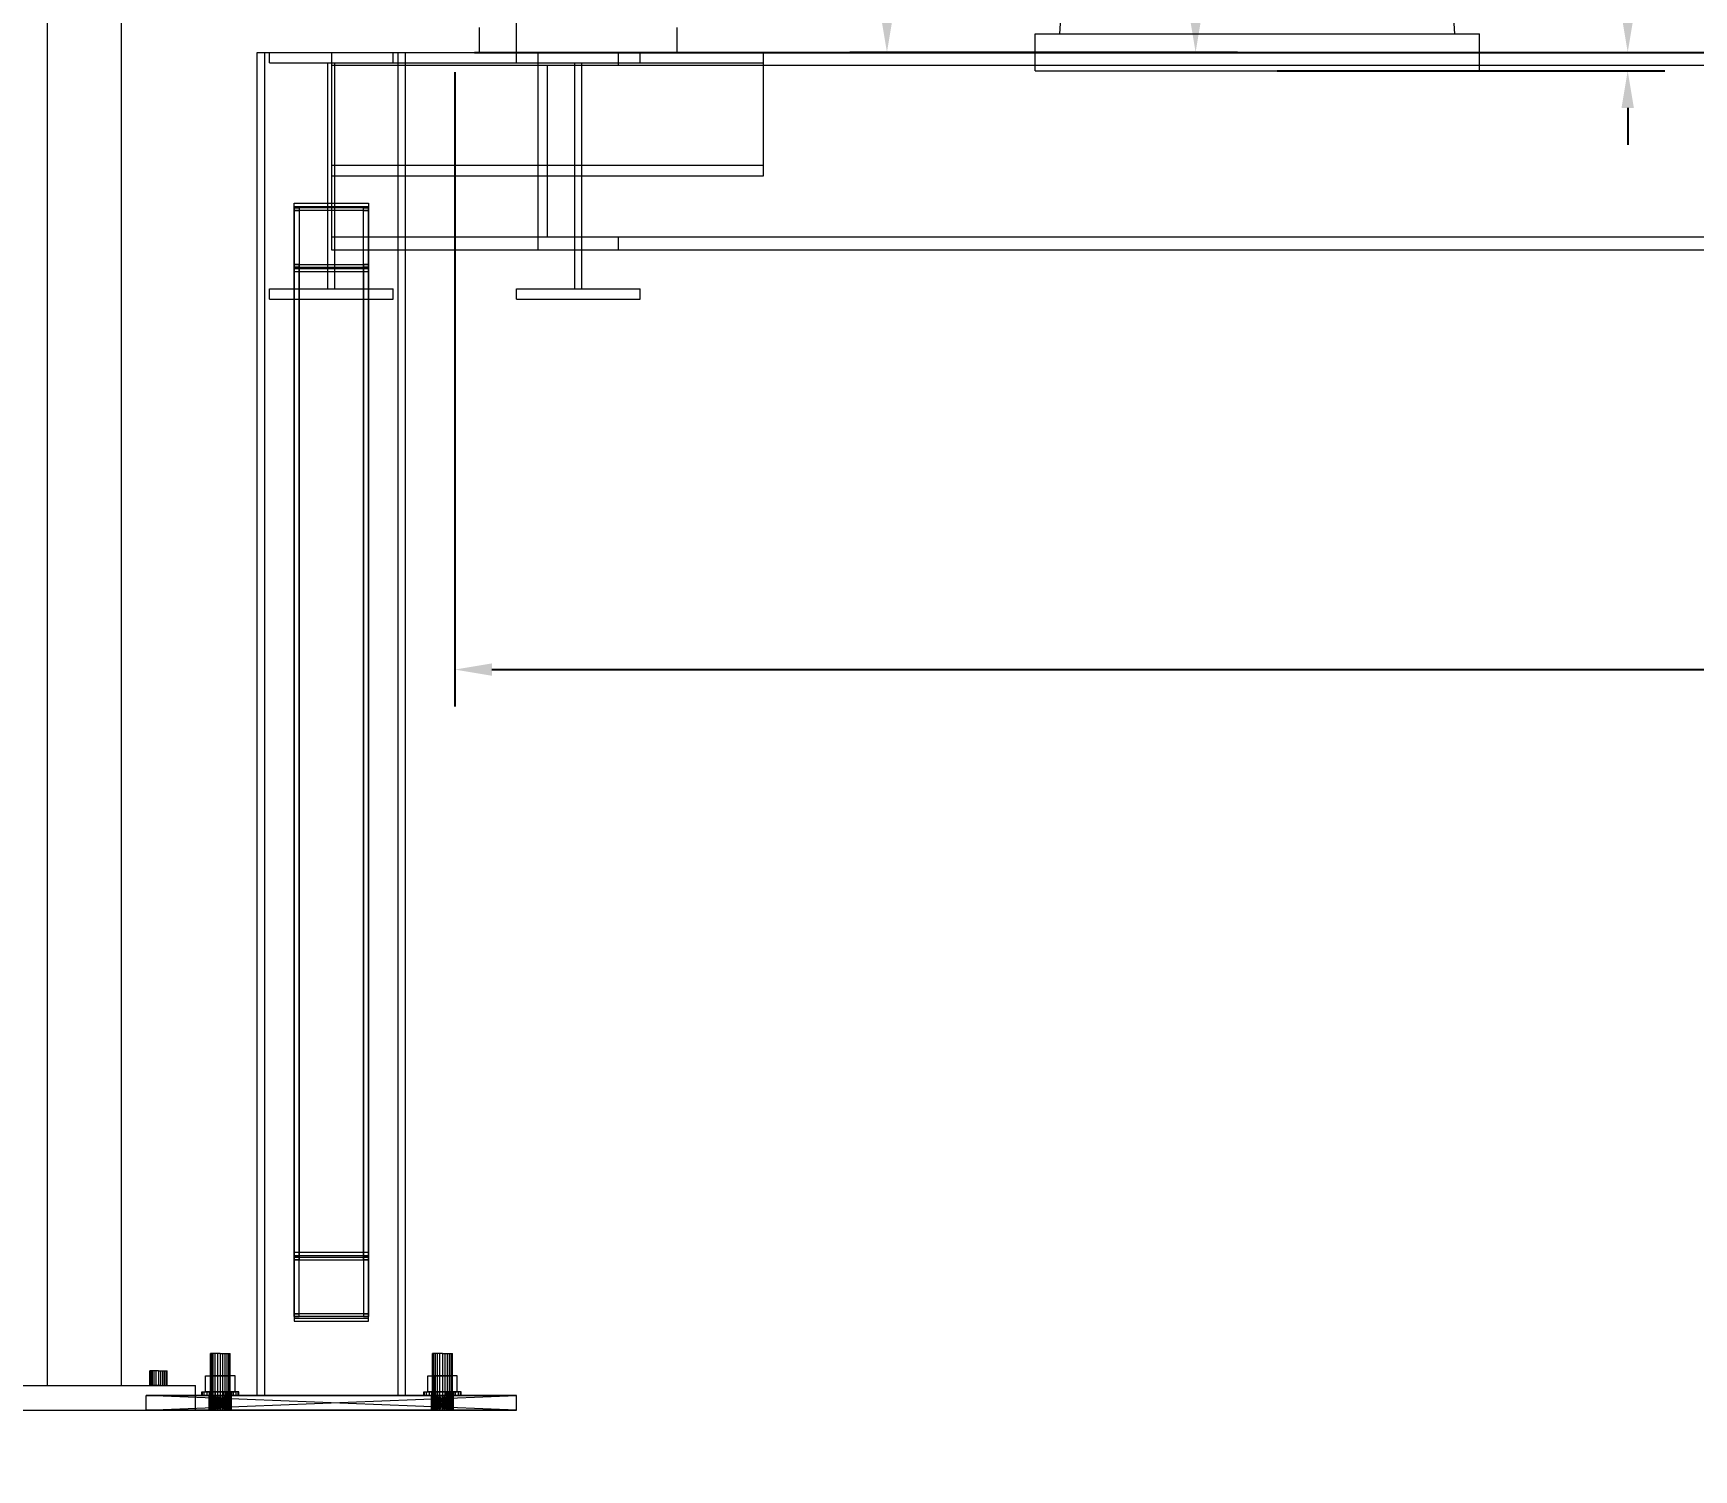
# Model space of a CAD drawing. Header units: millimetres. Extents: x -191664 to 191490, y -197311 to 10263.
# Drawn here: x 608 to 1954, y -98248 to -97084 of the extents above; entities that cross this region are included whole.
import ezdxf

# ---------------------------------------------------------------- set-up
doc = ezdxf.new("R2010")
doc.units = ezdxf.units.MM
for name, color, linetype, lineweight in [('COTAS_O', 1, 'Continuous', 0), ('COTAS_R', 1, 'Continuous', 0), ('DET_mezcladora_frontal', 7, 'Continuous', 0), ('R15_COTAS_TRANSPORTE_P', 1, 'Continuous', 0)]:
    doc.layers.add(name, color=color, linetype=linetype, lineweight=lineweight)
doc.dimstyles.new('PLANTA_20', dxfattribs={"dimtxt": 50, "dimasz": 30, "dimexe": 30, "dimexo": 16, "dimgap": 20, "dimtad": 1, "dimtih": 1, "dimtoh": 1, "dimdec": 1, "dimzin": 0, "dimdsep": 46, "dimcen": 0.09, "dimadec": 0, "dimazin": 0, "dimtfac": 1, "dimtdec": 4, "dimtofl": 0, "dimtmove": 0, "dimatfit": 3, "dimfxl": 1, "dimtolj": 1, "dimtzin": 0, "dimarcsym": 0})

# ---------------------------------------------------------------- blocks, each defined once
blk = doc.blocks.new('*D68')
at = {"layer": 'COTAS_O', "color": 0, "lineweight": -2, "transparency": 16777216}
for p, q in [((950, -97116), (950, -97630)), ((2250, -97116), (2250, -97630)), ((980, -97600), (2220, -97600))]:
    blk.add_line(p, q, dxfattribs=at)
at = {"layer": 'COTAS_O', "color": 0, "transparency": 16777216}
for points in [[(980, -97595), (980, -97605), (950, -97600)], [(2220, -97595), (2220, -97605), (2250, -97600)]]:
    blk.add_solid(points, dxfattribs=at)
at = {"layer": 'Defpoints', "color": 0, "transparency": 16777216}
for p in [(950, -97100), (2250, -97100), (2250, -97600)]:
    blk.add_point(p, dxfattribs=at)
blk = doc.blocks.new('*D69')
at = {"layer": 'COTAS_O', "color": 0, "lineweight": -2, "transparency": 16777216}
for p, q in [((966, -95900), (1580, -95900)), ((1550, -97070), (1550, -95930)), ((966, -97100), (1580, -97100))]:
    blk.add_line(p, q, dxfattribs=at)
at = {"layer": 'COTAS_O', "color": 0, "transparency": 16777216}
for points in [[(1545, -95930), (1555, -95930), (1550, -95900)], [(1545, -97070), (1555, -97070), (1550, -97100)]]:
    blk.add_solid(points, dxfattribs=at)
at = {"layer": 'Defpoints', "color": 0, "transparency": 16777216}
for p in [(950, -95900), (1550, -95900), (950, -97100)]:
    blk.add_point(p, dxfattribs=at)
blk = doc.blocks.new('*D70')
at = {"layer": 'COTAS_R', "color": 0, "lineweight": -2, "transparency": 16777216}
for p, q in [((966, -95200), (2080, -95200)), ((2050, -97070), (2050, -95230)), ((966, -97100), (2080, -97100))]:
    blk.add_line(p, q, dxfattribs=at)
at = {"layer": 'COTAS_R', "color": 0, "transparency": 16777216}
for points in [[(2045, -95230), (2055, -95230), (2050, -95200)], [(2045, -97070), (2055, -97070), (2050, -97100)]]:
    blk.add_solid(points, dxfattribs=at)
at = {"layer": 'Defpoints', "color": 0, "transparency": 16777216}
for p in [(950, -95200), (2050, -95200), (950, -97100)]:
    blk.add_point(p, dxfattribs=at)
blk = doc.blocks.new('*D71')
at = {"layer": 'COTAS_R', "color": 0, "lineweight": -2, "transparency": 16777216}
for p, q in [((1584, -95250), (1270, -95250)), ((1300, -97070), (1300, -95280)), ((1584, -97100), (1270, -97100))]:
    blk.add_line(p, q, dxfattribs=at)
at = {"layer": 'COTAS_R', "color": 0, "transparency": 16777216}
for points in [[(1295, -95280), (1305, -95280), (1300, -95250)], [(1295, -97070), (1305, -97070), (1300, -97100)]]:
    blk.add_solid(points, dxfattribs=at)
at = {"layer": 'Defpoints', "color": 0, "transparency": 16777216}
for p in [(1300, -95250), (1600, -95250), (1600, -97100)]:
    blk.add_point(p, dxfattribs=at)
blk = doc.blocks.new('*D72')
at = {"layer": 'COTAS_R', "color": 0, "lineweight": -2, "transparency": 16777216}
for p, q in [((1584, -95250), (1270, -95250)), ((1300, -97070), (1300, -95280)), ((1584, -97100), (1270, -97100))]:
    blk.add_line(p, q, dxfattribs=at)
at = {"layer": 'COTAS_R', "color": 0, "transparency": 16777216}
for points in [[(1295, -95280), (1305, -95280), (1300, -95250)], [(1295, -97070), (1305, -97070), (1300, -97100)]]:
    blk.add_solid(points, dxfattribs=at)
at = {"layer": 'Defpoints', "color": 0, "transparency": 16777216}
for p in [(1300, -95250), (1600, -95250), (1600, -97100)]:
    blk.add_point(p, dxfattribs=at)
blk = doc.blocks.new('*D73')
at = {"layer": 'COTAS_R', "color": 0, "lineweight": -2, "transparency": 16777216}
for p, q in [((1900, -97070), (1900, -97040)), ((1616, -97100), (1930, -97100)), ((1616, -97115), (1930, -97115)), ((1900, -97145), (1900, -97175))]:
    blk.add_line(p, q, dxfattribs=at)
at = {"layer": 'COTAS_R', "color": 0, "transparency": 16777216}
for points in [[(1895, -97070), (1905, -97070), (1900, -97100)], [(1895, -97145), (1905, -97145), (1900, -97115)]]:
    blk.add_solid(points, dxfattribs=at)
at = {"layer": 'Defpoints', "color": 0, "transparency": 16777216}
for p in [(1600, -97100), (1600, -97115), (1900, -97115)]:
    blk.add_point(p, dxfattribs=at)
blk = doc.blocks.new('*D74')
at = {"layer": 'COTAS_R', "color": 0, "lineweight": -2, "transparency": 16777216}
for p, q in [((1584, -96930), (1270, -96930)), ((1300, -97070), (1300, -96960)), ((1584, -97100), (1270, -97100))]:
    blk.add_line(p, q, dxfattribs=at)
at = {"layer": 'COTAS_R', "color": 0, "transparency": 16777216}
for points in [[(1295, -96960), (1305, -96960), (1300, -96930)], [(1295, -97070), (1305, -97070), (1300, -97100)]]:
    blk.add_solid(points, dxfattribs=at)
at = {"layer": 'Defpoints', "color": 0, "transparency": 16777216}
for p in [(1300, -96930), (1600, -96930), (1600, -97100)]:
    blk.add_point(p, dxfattribs=at)
blk = doc.blocks.new('*D131')
at = {"layer": 'Defpoints', "color": 0, "transparency": 16777216}
for p in [(1100, -183968.1), (1139.8, -184162.7), (1104.6, -184212), (1304.6, -184212), (1304.6, -184212)]:
    blk.add_point(p, dxfattribs=at)
at = {"layer": 'R15_COTAS_TRANSPORTE_P', "color": 0, "lineweight": -2, "transparency": 16777216}
blk.add_arc((1304.6, -184212), 172, 140.0034, 169.9966, dxfattribs=at)
at = {"layer": 'R15_COTAS_TRANSPORTE_P', "color": 0, "transparency": 16777216}
for points in [[(1169.3, -184097.9), (1176.3, -184105), (1194, -184080.2)], [(1140.2, -184182.6), (1130.2, -184181.7), (1132.6, -184212)]]:
    blk.add_solid(points, dxfattribs=at)
blk = doc.blocks.new('*D133')
at = {"layer": 'Defpoints', "color": 0, "transparency": 16777216}
for p in [(439.7, -194148), (217.9, -194406.1), (-500, -194490), (-500, -194490), (500, -194490)]:
    blk.add_point(p, dxfattribs=at)
at = {"layer": 'R15_COTAS_TRANSPORTE_P', "color": 0, "lineweight": -2, "transparency": 16777216}
blk.add_arc((-500, -194490), 722.8, 2.3783, 17.6217, dxfattribs=at)
at = {"layer": 'R15_COTAS_TRANSPORTE_P', "color": 0, "transparency": 16777216}
for points in [[(184.1, -194272.8), (193.6, -194269.6), (179.2, -194242.8)], [(227.1, -194459.9), (217.2, -194460.1), (222.8, -194490)]]:
    blk.add_solid(points, dxfattribs=at)

msp = doc.modelspace()

# ---------------------------------------------------------------- linework, layer by layer
at = {"layer": 'DET_mezcladora_frontal', "color": 139, "true_color": 0x344b58}
for p, q in [((620, -98180), (620, -95590)), ((680, -98180), (680, -95590)), ((560, -98180), (740, -98180)), ((620, -98180), (680, -98180)), ((740, -98200), (740, -98180)), ((560, -98200), (740, -98200))]:
    msp.add_line(p, q, dxfattribs=at)
at = {"layer": 'DET_mezcladora_frontal', "color": 252, "true_color": 0x8b8c91}
for p, q in [((1440, -97085), (1450, -96930)), ((1760, -97085), (1750, -96930)), ((1440, -97085), (1760, -97085))]:
    msp.add_line(p, q, dxfattribs=at)
at = {"layer": 'DET_mezcladora_frontal', "color": 251, "true_color": 0x64686b}
for q in [(1000, -97020), (2200, -97100)]:
    msp.add_line((1000, -97100), q, dxfattribs=at)
at = {"layer": 'DET_mezcladora_frontal', "color": 9, "true_color": 0xc6c9c8}
for p, q in [((970, -97100), (970, -97080)), ((1130, -97100), (1130, -97080)), ((1420, -97085), (1780, -97085)), ((1420, -97115), (1420, -97085)), ((1780, -97115), (1780, -97085)), ((970, -97100), (1130, -97100)), ((1420, -97115), (1780, -97115))]:
    msp.add_line(p, q, dxfattribs=at)
at = {"layer": 'DET_mezcladora_frontal', "color": 8, "true_color": 0x667b86}
for p, q in [((790, -97100), (796, -97100)), ((790, -98188), (790, -97100)), ((796, -98188), (796, -97100)), ((796, -97100), (904, -97100)), ((800, -97100), (900, -97100)), ((800, -97108.5), (800, -97100)), ((800, -97108.5), (900, -97108.5)), ((847.2, -97108.5), (852.8, -97108.5)), ((847.2, -97291.5), (847.2, -97108.5)), ((850, -97100), (2350, -97100)), ((850, -97100), (850, -97110.5)), ((850, -97100), (1200, -97100)), ((850, -97100), (850, -97108.5)), ((850, -97108.5), (1200, -97108.5)), ((850, -97108.5), (850, -97191.5)), ((850, -97110.5), (2350, -97110.5)), ((850, -97110.5), (850, -97249.5)), ((852.8, -97291.5), (852.8, -97108.5)), ((900, -97108.5), (900, -97100)), ((904, -97100), (910, -97100)), ((904, -98188), (904, -97100)), ((910, -98188), (910, -97100)), ((1000, -97100), (1100, -97100)), ((1000, -97108.5), (1000, -97100)), ((1000, -97108.5), (1100, -97108.5)), ((1017.5, -97100), (1082.5, -97100)), ((1017.5, -97110.5), (1017.5, -97100)), ((1017.5, -97110.5), (1082.5, -97110.5)), ((1017.5, -97110.5), (1025, -97110.5)), ((1017.5, -97249.5), (1017.5, -97110.5)), ((1025, -97249.5), (1025, -97110.5)), ((1047.2, -97108.5), (1052.8, -97108.5)), ((1047.2, -97291.5), (1047.2, -97108.5)), ((1052.8, -97291.5), (1052.8, -97108.5)), ((1082.5, -97110.5), (1082.5, -97100)), ((1100, -97108.5), (1100, -97100)), ((1200, -97108.5), (1200, -97100)), ((1200, -97191.5), (1200, -97108.5)), ((850, -97191.5), (1200, -97191.5)), ((850, -97191.5), (850, -97200)), ((1200, -97200), (1200, -97191.5)), ((850, -97200), (1200, -97200)), ((820, -98072.26), (820, -97222.26)), ((820, -97222.26), (880, -97222.26)), ((820, -97225.95), (820, -97222.26)), ((820, -98074.75), (820, -97224.75)), ((820, -97224.75), (880, -97224.75)), ((820, -97228.12), (820, -97224.75)), ((880, -97225.95), (820, -97225.95)), ((820, -97225.95), (820, -98075.95)), ((820, -97225.95), (824, -97225.95)), ((820, -97274.05), (820, -97225.95)), ((880, -97228.12), (820, -97228.12)), ((820, -97228.12), (820, -98078.12)), ((820, -97228.12), (824, -97228.12)), ((820, -97271.88), (820, -97228.12)), ((824, -97225.95), (824, -98075.95)), ((824, -97225.95), (824, -97274.05)), ((824, -97228.12), (824, -98078.12)), ((824, -97228.12), (824, -97271.88)), ((876, -98075.95), (876, -97225.95)), ((876, -97225.95), (880, -97225.95)), ((876, -97274.05), (876, -97225.95)), ((876, -98078.12), (876, -97228.12)), ((876, -97228.12), (880, -97228.12)), ((876, -97271.88), (876, -97228.12)), ((880, -97222.26), (880, -98072.26)), ((880, -97222.26), (880, -97225.95)), ((880, -97224.75), (880, -98074.75)), ((880, -97224.75), (880, -97228.12)), ((880, -98075.95), (880, -97225.95)), ((880, -97225.95), (880, -97274.05)), ((880, -98078.12), (880, -97228.12)), ((880, -97228.12), (880, -97271.88)), ((850, -97249.5), (2350, -97249.5)), ((850, -97249.5), (850, -97260)), ((1017.5, -97249.5), (1082.5, -97249.5)), ((1017.5, -97260), (1017.5, -97249.5)), ((1017.5, -97249.5), (1025, -97249.5)), ((1082.5, -97260), (1082.5, -97249.5)), ((820, -98121.88), (820, -97271.88)), ((820, -97271.88), (880, -97271.88)), ((820, -97275.25), (820, -97271.88)), ((824, -97271.88), (820, -97271.88)), ((824, -98121.88), (824, -97271.88)), ((850, -97260), (2350, -97260)), ((880, -97271.88), (876, -97271.88)), ((876, -97271.88), (876, -98121.88)), ((880, -97271.88), (880, -98121.88)), ((880, -97271.88), (880, -97275.25)), ((1017.5, -97260), (1082.5, -97260)), ((820, -98124.05), (820, -97274.05)), ((820, -97274.05), (880, -97274.05)), ((820, -97277.74), (820, -97274.05)), ((824, -97274.05), (820, -97274.05)), ((880, -97275.25), (820, -97275.25)), ((820, -97275.25), (820, -98125.25)), ((880, -97277.74), (820, -97277.74)), ((820, -97277.74), (820, -98127.74)), ((824, -98124.05), (824, -97274.05)), ((880, -97274.05), (876, -97274.05)), ((876, -97274.05), (876, -98124.05)), ((880, -97274.05), (880, -98124.05)), ((880, -97274.05), (880, -97277.74)), ((880, -98125.25), (880, -97275.25)), ((880, -98127.74), (880, -97277.74)), ((800, -97291.5), (900, -97291.5)), ((800, -97300), (800, -97291.5)), ((847.2, -97291.5), (852.8, -97291.5)), ((900, -97300), (900, -97291.5)), ((1000, -97291.5), (1100, -97291.5)), ((1000, -97300), (1000, -97291.5)), ((1047.2, -97291.5), (1052.8, -97291.5)), ((1100, -97300), (1100, -97291.5)), ((800, -97300), (900, -97300)), ((1000, -97300), (1100, -97300)), ((880, -98072.26), (820, -98072.26)), ((820, -98072.26), (820, -98075.95)), ((880, -98074.75), (820, -98074.75)), ((820, -98074.75), (820, -98078.12)), ((820, -98075.95), (880, -98075.95)), ((824, -98075.95), (820, -98075.95)), ((820, -98075.95), (820, -98124.05)), ((820, -98078.12), (880, -98078.12)), ((824, -98078.12), (820, -98078.12)), ((820, -98078.12), (820, -98121.88)), ((824, -98124.05), (824, -98075.95)), ((824, -98121.88), (824, -98078.12)), ((880, -98075.95), (876, -98075.95)), ((876, -98075.95), (876, -98124.05)), ((880, -98078.12), (876, -98078.12)), ((876, -98078.12), (876, -98121.88)), ((880, -98075.95), (880, -98072.26)), ((880, -98078.12), (880, -98074.75)), ((880, -98124.05), (880, -98075.95)), ((880, -98121.88), (880, -98078.12)), ((880, -98121.88), (820, -98121.88)), ((820, -98121.88), (820, -98125.25)), ((820, -98121.88), (824, -98121.88)), ((880, -98124.05), (820, -98124.05)), ((820, -98124.05), (820, -98127.74)), ((820, -98124.05), (824, -98124.05)), ((820, -98125.25), (880, -98125.25)), ((820, -98127.74), (880, -98127.74)), ((876, -98121.88), (880, -98121.88)), ((876, -98124.05), (880, -98124.05)), ((880, -98125.25), (880, -98121.88)), ((880, -98127.74), (880, -98124.05)), ((790, -98188), (796, -98188)), ((796, -98188), (904, -98188)), ((904, -98188), (910, -98188))]:
    msp.add_line(p, q, dxfattribs=at)
at = {"layer": 'DET_mezcladora_frontal', "color": 9, "true_color": 0xaeb9be}
for p, q in [((752.27, -98154), (752, -98154)), ((752, -98200), (752, -98154)), ((753.07, -98154), (752.27, -98154)), ((752.27, -98200), (752.27, -98154)), ((754.34, -98154), (753.07, -98154)), ((753.07, -98200), (753.07, -98154)), ((756, -98154), (754.34, -98154)), ((754.34, -98200), (754.34, -98154)), ((757.93, -98154), (756, -98154)), ((756, -98200), (756, -98154)), ((760, -98154), (757.93, -98154)), ((757.93, -98200), (757.93, -98154)), ((760, -98154), (762.07, -98154)), ((760, -98154), (760, -98200)), ((762.07, -98154), (764, -98154)), ((762.07, -98200), (762.07, -98154)), ((764, -98154), (765.66, -98154)), ((764, -98200), (764, -98154)), ((765.66, -98154), (766.93, -98154)), ((765.66, -98200), (765.66, -98154)), ((766.93, -98154), (767.73, -98154)), ((766.93, -98200), (766.93, -98154)), ((767.73, -98154), (768, -98154)), ((767.73, -98200), (767.73, -98154)), ((768, -98200), (768, -98154)), ((932.27, -98154), (932, -98154)), ((932, -98200), (932, -98154)), ((933.07, -98154), (932.27, -98154)), ((932.27, -98200), (932.27, -98154)), ((934.34, -98154), (933.07, -98154)), ((933.07, -98200), (933.07, -98154)), ((936, -98154), (934.34, -98154)), ((934.34, -98200), (934.34, -98154)), ((937.93, -98154), (936, -98154)), ((936, -98200), (936, -98154)), ((940, -98154), (937.93, -98154)), ((937.93, -98200), (937.93, -98154)), ((940, -98154), (942.07, -98154)), ((940, -98154), (940, -98200)), ((942.07, -98154), (944, -98154)), ((942.07, -98200), (942.07, -98154)), ((944, -98154), (945.66, -98154)), ((944, -98200), (944, -98154)), ((945.66, -98154), (946.93, -98154)), ((945.66, -98200), (945.66, -98154)), ((946.93, -98154), (947.73, -98154)), ((946.93, -98200), (946.93, -98154)), ((947.73, -98154), (948, -98154)), ((947.73, -98200), (947.73, -98154)), ((948, -98200), (948, -98154)), ((752.27, -98200), (752, -98200)), ((753.07, -98200), (752.27, -98200)), ((754.34, -98200), (753.07, -98200)), ((756, -98200), (754.34, -98200)), ((757.93, -98200), (756, -98200)), ((757.93, -98200), (760, -98200)), ((760, -98200), (762.07, -98200)), ((762.07, -98200), (764, -98200)), ((764, -98200), (765.66, -98200)), ((765.66, -98200), (766.93, -98200)), ((766.93, -98200), (767.73, -98200)), ((767.73, -98200), (768, -98200)), ((932.27, -98200), (932, -98200)), ((933.07, -98200), (932.27, -98200)), ((934.34, -98200), (933.07, -98200)), ((936, -98200), (934.34, -98200)), ((937.93, -98200), (936, -98200)), ((937.93, -98200), (940, -98200)), ((940, -98200), (942.07, -98200)), ((942.07, -98200), (944, -98200)), ((944, -98200), (945.66, -98200)), ((945.66, -98200), (946.93, -98200)), ((946.93, -98200), (947.73, -98200)), ((947.73, -98200), (948, -98200))]:
    msp.add_line(p, q, dxfattribs=at)
at = {"layer": 'DET_mezcladora_frontal', "color": 9, "true_color": 0xb9c5c9}
for p, q in [((703.24, -98168), (703, -98168)), ((703, -98180), (703, -98168)), ((703.94, -98168), (703.24, -98168)), ((703.24, -98180), (703.24, -98168)), ((705.05, -98168), (703.94, -98168)), ((703.94, -98180), (703.94, -98168)), ((706.5, -98168), (705.05, -98168)), ((705.05, -98180), (705.05, -98168)), ((708.19, -98168), (706.5, -98168)), ((706.5, -98180), (706.5, -98168)), ((710, -98168), (708.19, -98168)), ((708.19, -98180), (708.19, -98168)), ((710, -98168), (711.81, -98168)), ((710, -98168), (710, -98180)), ((711.81, -98168), (713.5, -98168)), ((711.81, -98180), (711.81, -98168)), ((713.5, -98168), (714.95, -98168)), ((713.5, -98180), (713.5, -98168)), ((714.95, -98168), (716.06, -98168)), ((714.95, -98180), (714.95, -98168)), ((716.06, -98168), (716.76, -98168)), ((716.06, -98180), (716.06, -98168)), ((716.76, -98168), (717, -98168)), ((716.76, -98180), (716.76, -98168)), ((717, -98180), (717, -98168)), ((703.24, -98180), (703, -98180)), ((703.94, -98180), (703.24, -98180)), ((705.05, -98180), (703.94, -98180)), ((706.5, -98180), (705.05, -98180)), ((708.19, -98180), (706.5, -98180)), ((710, -98180), (708.19, -98180)), ((711.81, -98180), (710, -98180)), ((711.81, -98180), (713.5, -98180)), ((713.5, -98180), (714.95, -98180)), ((714.95, -98180), (716.06, -98180)), ((716.06, -98180), (716.76, -98180)), ((716.76, -98180), (717, -98180))]:
    msp.add_line(p, q, dxfattribs=at)
at = {"layer": 'DET_mezcladora_frontal', "color": 252, "true_color": 0x8ba19a}
for p, q in [((748.01, -98185), (748.01, -98172)), ((748.01, -98172), (760, -98172)), ((748.01, -98172), (753.07, -98172)), ((760, -98172), (753.07, -98172)), ((753.07, -98172), (753.07, -98185)), ((771.99, -98172), (760, -98172)), ((760, -98172), (760, -98185)), ((760, -98172), (766.93, -98172)), ((766.93, -98172), (766.93, -98185)), ((771.99, -98172), (766.93, -98172)), ((771.99, -98185), (771.99, -98172)), ((928.01, -98185), (928.01, -98172)), ((928.01, -98172), (940, -98172)), ((928.01, -98172), (933.07, -98172)), ((940, -98172), (933.07, -98172)), ((933.07, -98172), (933.07, -98185)), ((951.99, -98172), (940, -98172)), ((940, -98172), (940, -98185)), ((940, -98172), (946.93, -98172)), ((946.93, -98172), (946.93, -98185)), ((951.99, -98172), (946.93, -98172)), ((951.99, -98185), (951.99, -98172)), ((745, -98188), (745, -98185)), ((745, -98185), (745.51, -98185)), ((745, -98185), (751, -98185)), ((745.51, -98188), (745.51, -98185)), ((745.51, -98185), (747.01, -98185)), ((745.51, -98185), (751.31, -98185)), ((747.01, -98188), (747.01, -98185)), ((747.01, -98185), (749.39, -98185)), ((747.01, -98185), (752.21, -98185)), ((760, -98185), (748.01, -98185)), ((753.07, -98185), (748.01, -98185)), ((749.39, -98188), (749.39, -98185)), ((749.39, -98185), (752.5, -98185)), ((749.39, -98185), (753.64, -98185)), ((751.31, -98185), (751, -98185)), ((751, -98185), (751, -98188)), ((752.21, -98185), (751.31, -98185)), ((751.31, -98185), (751.31, -98188)), ((753.64, -98185), (752.21, -98185)), ((752.21, -98185), (752.21, -98188)), ((752.5, -98188), (752.5, -98185)), ((752.5, -98185), (756.12, -98185)), ((752.5, -98185), (755.5, -98185)), ((753.07, -98185), (760, -98185)), ((755.5, -98185), (753.64, -98185)), ((753.64, -98185), (753.64, -98188)), ((757.67, -98185), (755.5, -98185)), ((755.5, -98185), (755.5, -98188)), ((756.12, -98188), (756.12, -98185)), ((756.12, -98185), (760, -98185)), ((756.12, -98185), (757.67, -98185)), ((760, -98185), (757.67, -98185)), ((757.67, -98185), (757.67, -98188)), ((763.88, -98185), (760, -98185)), ((760, -98185), (760, -98188)), ((760, -98185), (762.33, -98185)), ((760, -98185), (771.99, -98185)), ((766.93, -98185), (760, -98185)), ((762.33, -98185), (762.33, -98188)), ((763.88, -98185), (762.33, -98185)), ((762.33, -98185), (764.5, -98185)), ((763.88, -98188), (763.88, -98185)), ((767.5, -98185), (763.88, -98185)), ((764.5, -98185), (764.5, -98188)), ((767.5, -98185), (764.5, -98185)), ((764.5, -98185), (766.36, -98185)), ((766.36, -98185), (766.36, -98188)), ((770.61, -98185), (766.36, -98185)), ((766.36, -98185), (767.79, -98185)), ((766.93, -98185), (771.99, -98185)), ((767.5, -98188), (767.5, -98185)), ((770.61, -98185), (767.5, -98185)), ((767.79, -98185), (767.79, -98188)), ((772.99, -98185), (767.79, -98185)), ((767.79, -98185), (768.69, -98185)), ((768.69, -98185), (768.69, -98188)), ((774.49, -98185), (768.69, -98185)), ((768.69, -98185), (769, -98185)), ((769, -98185), (769, -98188)), ((775, -98185), (769, -98185)), ((770.61, -98188), (770.61, -98185)), ((772.99, -98185), (770.61, -98185)), ((772.99, -98188), (772.99, -98185)), ((774.49, -98185), (772.99, -98185)), ((774.49, -98188), (774.49, -98185)), ((775, -98185), (774.49, -98185)), ((775, -98188), (775, -98185)), ((925, -98188), (925, -98185)), ((925, -98185), (925.51, -98185)), ((925, -98185), (931, -98185)), ((925.51, -98188), (925.51, -98185)), ((925.51, -98185), (927.01, -98185)), ((925.51, -98185), (931.31, -98185)), ((927.01, -98188), (927.01, -98185)), ((927.01, -98185), (929.39, -98185)), ((927.01, -98185), (932.21, -98185)), ((940, -98185), (928.01, -98185)), ((933.07, -98185), (928.01, -98185)), ((929.39, -98188), (929.39, -98185)), ((929.39, -98185), (932.5, -98185)), ((929.39, -98185), (933.64, -98185)), ((931.31, -98185), (931, -98185)), ((931, -98185), (931, -98188)), ((932.21, -98185), (931.31, -98185)), ((931.31, -98185), (931.31, -98188)), ((933.64, -98185), (932.21, -98185)), ((932.21, -98185), (932.21, -98188)), ((932.5, -98188), (932.5, -98185)), ((932.5, -98185), (936.12, -98185)), ((932.5, -98185), (935.5, -98185)), ((933.07, -98185), (940, -98185)), ((935.5, -98185), (933.64, -98185)), ((933.64, -98185), (933.64, -98188)), ((937.67, -98185), (935.5, -98185)), ((935.5, -98185), (935.5, -98188)), ((936.12, -98188), (936.12, -98185)), ((936.12, -98185), (940, -98185)), ((936.12, -98185), (937.67, -98185)), ((940, -98185), (937.67, -98185)), ((937.67, -98185), (937.67, -98188)), ((943.88, -98185), (940, -98185)), ((940, -98185), (940, -98188)), ((940, -98185), (942.33, -98185)), ((940, -98185), (951.99, -98185)), ((946.93, -98185), (940, -98185)), ((942.33, -98185), (942.33, -98188)), ((943.88, -98185), (942.33, -98185)), ((942.33, -98185), (944.5, -98185)), ((943.88, -98188), (943.88, -98185)), ((947.5, -98185), (943.88, -98185)), ((944.5, -98185), (944.5, -98188)), ((947.5, -98185), (944.5, -98185)), ((944.5, -98185), (946.36, -98185)), ((946.36, -98185), (946.36, -98188)), ((950.61, -98185), (946.36, -98185)), ((946.36, -98185), (947.79, -98185)), ((946.93, -98185), (951.99, -98185)), ((947.5, -98188), (947.5, -98185)), ((950.61, -98185), (947.5, -98185)), ((947.79, -98185), (947.79, -98188)), ((952.99, -98185), (947.79, -98185)), ((947.79, -98185), (948.69, -98185)), ((948.69, -98185), (948.69, -98188)), ((954.49, -98185), (948.69, -98185)), ((948.69, -98185), (949, -98185)), ((949, -98185), (949, -98188)), ((955, -98185), (949, -98185)), ((950.61, -98188), (950.61, -98185)), ((952.99, -98185), (950.61, -98185)), ((952.99, -98188), (952.99, -98185)), ((954.49, -98185), (952.99, -98185)), ((954.49, -98188), (954.49, -98185)), ((955, -98185), (954.49, -98185)), ((955, -98188), (955, -98185)), ((745.51, -98188), (745, -98188)), ((751, -98188), (745, -98188)), ((747.01, -98188), (745.51, -98188)), ((751.31, -98188), (745.51, -98188)), ((749.39, -98188), (747.01, -98188)), ((752.21, -98188), (747.01, -98188)), ((752.5, -98188), (749.39, -98188)), ((753.64, -98188), (749.39, -98188)), ((751, -98188), (751.31, -98188)), ((751.31, -98188), (752.21, -98188)), ((752.21, -98188), (753.64, -98188)), ((756.12, -98188), (752.5, -98188)), ((755.5, -98188), (752.5, -98188)), ((753.64, -98188), (755.5, -98188)), ((755.5, -98188), (757.67, -98188)), ((760, -98188), (756.12, -98188)), ((757.67, -98188), (756.12, -98188)), ((757.67, -98188), (760, -98188)), ((760, -98188), (763.88, -98188)), ((762.33, -98188), (760, -98188)), ((762.33, -98188), (763.88, -98188)), ((764.5, -98188), (762.33, -98188)), ((763.88, -98188), (767.5, -98188)), ((764.5, -98188), (767.5, -98188)), ((766.36, -98188), (764.5, -98188)), ((766.36, -98188), (770.61, -98188)), ((767.79, -98188), (766.36, -98188)), ((767.5, -98188), (770.61, -98188)), ((767.79, -98188), (772.99, -98188)), ((768.69, -98188), (767.79, -98188)), ((768.69, -98188), (774.49, -98188)), ((769, -98188), (768.69, -98188)), ((769, -98188), (775, -98188)), ((770.61, -98188), (772.99, -98188)), ((772.99, -98188), (774.49, -98188)), ((774.49, -98188), (775, -98188)), ((925.51, -98188), (925, -98188)), ((931, -98188), (925, -98188)), ((927.01, -98188), (925.51, -98188)), ((931.31, -98188), (925.51, -98188)), ((929.39, -98188), (927.01, -98188)), ((932.21, -98188), (927.01, -98188)), ((932.5, -98188), (929.39, -98188)), ((933.64, -98188), (929.39, -98188)), ((931, -98188), (931.31, -98188)), ((931.31, -98188), (932.21, -98188)), ((932.21, -98188), (933.64, -98188)), ((936.12, -98188), (932.5, -98188)), ((935.5, -98188), (932.5, -98188)), ((933.64, -98188), (935.5, -98188)), ((935.5, -98188), (937.67, -98188)), ((940, -98188), (936.12, -98188)), ((937.67, -98188), (936.12, -98188)), ((937.67, -98188), (940, -98188)), ((940, -98188), (943.88, -98188)), ((942.33, -98188), (940, -98188)), ((942.33, -98188), (943.88, -98188)), ((944.5, -98188), (942.33, -98188)), ((943.88, -98188), (947.5, -98188)), ((944.5, -98188), (947.5, -98188)), ((946.36, -98188), (944.5, -98188)), ((946.36, -98188), (950.61, -98188)), ((947.79, -98188), (946.36, -98188)), ((947.5, -98188), (950.61, -98188)), ((947.79, -98188), (952.99, -98188)), ((948.69, -98188), (947.79, -98188)), ((948.69, -98188), (954.49, -98188)), ((949, -98188), (948.69, -98188)), ((949, -98188), (955, -98188)), ((950.61, -98188), (952.99, -98188)), ((952.99, -98188), (954.49, -98188)), ((954.49, -98188), (955, -98188))]:
    msp.add_line(p, q, dxfattribs=at)
at = {"layer": 'DET_mezcladora_frontal', "color": 252, "true_color": 0x82929a}
for p, q in [((940, -98188), (700, -98188)), ((700, -98188), (938.24, -98188)), ((700, -98188), (760, -98188)), ((761.76, -98188), (700, -98188)), ((700, -98188), (758.24, -98188)), ((1000, -98188), (700, -98188)), ((700, -98188), (936.56, -98188)), ((763.44, -98188), (700, -98188)), ((700, -98188), (756.56, -98188)), ((700, -98188), (935, -98188)), ((765, -98188), (700, -98188)), ((700, -98188), (755, -98188)), ((700, -98188), (933.64, -98188)), ((700, -98188), (753.64, -98188)), ((700, -98188), (932.52, -98188)), ((700, -98188), (752.52, -98188)), ((700, -98188), (931.69, -98188)), ((700, -98188), (751.69, -98188)), ((700, -98188), (931.17, -98188)), ((700, -98188), (751.17, -98188)), ((700, -98188), (931, -98188)), ((700, -98188), (751, -98188)), ((941.76, -98188), (700, -98188)), ((700, -98200), (700, -98188)), ((1000, -98200), (700, -98188)), ((700, -98200), (1000, -98188)), ((700, -98200), (940, -98200)), ((938.24, -98200), (700, -98200)), ((760, -98200), (700, -98200)), ((700, -98200), (761.76, -98200)), ((758.24, -98200), (700, -98200)), ((700, -98200), (1000, -98200)), ((936.56, -98200), (700, -98200)), ((700, -98200), (763.44, -98200)), ((756.56, -98200), (700, -98200)), ((935, -98200), (700, -98200)), ((700, -98200), (765, -98200)), ((755, -98200), (700, -98200)), ((933.64, -98200), (700, -98200)), ((753.64, -98200), (700, -98200)), ((932.52, -98200), (700, -98200)), ((752.52, -98200), (700, -98200)), ((931.69, -98200), (700, -98200)), ((751.69, -98200), (700, -98200)), ((931.17, -98200), (700, -98200)), ((751.17, -98200), (700, -98200)), ((931, -98200), (700, -98200)), ((751, -98200), (700, -98200)), ((700, -98200), (941.76, -98200)), ((751, -98188), (751.17, -98188)), ((760, -98188), (751, -98188)), ((758.24, -98188), (751, -98188)), ((756.56, -98188), (751, -98188)), ((755, -98188), (751, -98188)), ((753.64, -98188), (751, -98188)), ((752.52, -98188), (751, -98188)), ((751, -98200), (751.17, -98188)), ((751, -98200), (751, -98188)), ((751.17, -98200), (751, -98188)), ((751.17, -98200), (751, -98200)), ((751, -98200), (760, -98200)), ((751, -98200), (758.24, -98200)), ((751, -98200), (756.56, -98200)), ((751, -98200), (755, -98200)), ((751, -98200), (753.64, -98200)), ((751, -98200), (752.52, -98200)), ((751.17, -98188), (751.69, -98188)), ((760, -98188), (751.17, -98188)), ((751.17, -98200), (751.69, -98188)), ((751.17, -98200), (751.17, -98188)), ((751.69, -98200), (751.17, -98188)), ((751.69, -98200), (751.17, -98200)), ((751.17, -98200), (760, -98200)), ((751.69, -98188), (752.52, -98188)), ((760, -98188), (751.69, -98188)), ((751.69, -98200), (752.52, -98188)), ((751.69, -98200), (751.69, -98188)), ((752.52, -98200), (751.69, -98188)), ((752.52, -98200), (751.69, -98200)), ((751.69, -98200), (760, -98200)), ((752.52, -98188), (753.64, -98188)), ((760, -98188), (752.52, -98188)), ((752.52, -98200), (753.64, -98188)), ((752.52, -98200), (752.52, -98188)), ((753.64, -98200), (752.52, -98188)), ((753.64, -98200), (752.52, -98200)), ((752.52, -98200), (760, -98200)), ((753.64, -98188), (755, -98188)), ((760, -98188), (753.64, -98188)), ((753.64, -98200), (755, -98188)), ((753.64, -98200), (753.64, -98188)), ((755, -98200), (753.64, -98188)), ((755, -98200), (753.64, -98200)), ((753.64, -98200), (760, -98200)), ((755, -98188), (756.56, -98188)), ((760, -98188), (755, -98188)), ((755, -98200), (756.56, -98188)), ((755, -98200), (755, -98188)), ((756.56, -98200), (755, -98188)), ((756.56, -98200), (755, -98200)), ((755, -98200), (760, -98200)), ((756.56, -98188), (758.24, -98188)), ((760, -98188), (756.56, -98188)), ((756.56, -98200), (758.24, -98188)), ((756.56, -98200), (756.56, -98188)), ((758.24, -98200), (756.56, -98188)), ((758.24, -98200), (756.56, -98200)), ((756.56, -98200), (760, -98200)), ((758.24, -98188), (760, -98188)), ((758.24, -98200), (760, -98188)), ((758.24, -98200), (758.24, -98188)), ((760, -98200), (758.24, -98188)), ((760, -98200), (758.24, -98200)), ((760, -98188), (761.76, -98188)), ((760, -98188), (763.44, -98188)), ((760, -98188), (765, -98188)), ((760, -98188), (766.36, -98188)), ((760, -98188), (767.48, -98188)), ((760, -98188), (768.31, -98188)), ((760, -98188), (768.83, -98188)), ((760, -98188), (769, -98188)), ((760, -98188), (760, -98200)), ((761.76, -98200), (760, -98188)), ((760, -98200), (761.76, -98188)), ((761.76, -98200), (760, -98200)), ((763.44, -98200), (760, -98200)), ((765, -98200), (760, -98200)), ((766.36, -98200), (760, -98200)), ((767.48, -98200), (760, -98200)), ((768.31, -98200), (760, -98200)), ((768.83, -98200), (760, -98200)), ((769, -98200), (760, -98200)), ((761.76, -98188), (763.44, -98188)), ((761.76, -98188), (769, -98188)), ((761.76, -98200), (761.76, -98188)), ((763.44, -98200), (761.76, -98188)), ((761.76, -98200), (763.44, -98188)), ((763.44, -98200), (761.76, -98200)), ((769, -98200), (761.76, -98200)), ((763.44, -98188), (765, -98188)), ((763.44, -98188), (769, -98188)), ((763.44, -98200), (763.44, -98188)), ((765, -98200), (763.44, -98188)), ((763.44, -98200), (765, -98188)), ((765, -98200), (763.44, -98200)), ((769, -98200), (763.44, -98200)), ((766.36, -98188), (765, -98188)), ((765, -98188), (769, -98188)), ((765, -98188), (933.64, -98188)), ((940, -98188), (765, -98188)), ((765, -98200), (765, -98188)), ((766.36, -98200), (765, -98188)), ((765, -98200), (766.36, -98188)), ((765, -98200), (766.36, -98200)), ((769, -98200), (765, -98200)), ((933.64, -98200), (765, -98200)), ((765, -98200), (940, -98200)), ((767.48, -98188), (766.36, -98188)), ((766.36, -98188), (769, -98188)), ((766.36, -98188), (933.64, -98188)), ((766.36, -98188), (931, -98188)), ((766.36, -98188), (931.17, -98188)), ((766.36, -98188), (931.69, -98188)), ((766.36, -98188), (932.52, -98188)), ((940, -98188), (766.36, -98188)), ((766.36, -98200), (766.36, -98188)), ((767.48, -98200), (766.36, -98188)), ((766.36, -98200), (767.48, -98188)), ((766.36, -98200), (767.48, -98200)), ((769, -98200), (766.36, -98200)), ((933.64, -98200), (766.36, -98200)), ((931, -98200), (766.36, -98200)), ((931.17, -98200), (766.36, -98200)), ((931.69, -98200), (766.36, -98200)), ((932.52, -98200), (766.36, -98200)), ((766.36, -98200), (940, -98200)), ((768.31, -98188), (767.48, -98188)), ((767.48, -98188), (769, -98188)), ((767.48, -98188), (933.64, -98188)), ((940, -98188), (767.48, -98188)), ((767.48, -98200), (767.48, -98188)), ((768.31, -98200), (767.48, -98188)), ((767.48, -98200), (768.31, -98188)), ((767.48, -98200), (768.31, -98200)), ((769, -98200), (767.48, -98200)), ((933.64, -98200), (767.48, -98200)), ((767.48, -98200), (940, -98200)), ((768.83, -98188), (768.31, -98188)), ((768.31, -98188), (769, -98188)), ((768.31, -98188), (933.64, -98188)), ((940, -98188), (768.31, -98188)), ((768.31, -98200), (768.31, -98188)), ((768.83, -98200), (768.31, -98188)), ((768.31, -98200), (768.83, -98188)), ((768.31, -98200), (768.83, -98200)), ((769, -98200), (768.31, -98200)), ((933.64, -98200), (768.31, -98200)), ((768.31, -98200), (940, -98200)), ((769, -98188), (768.83, -98188)), ((768.83, -98188), (933.64, -98188)), ((768.83, -98188), (940, -98188)), ((768.83, -98200), (768.83, -98188)), ((769, -98200), (768.83, -98188)), ((768.83, -98200), (769, -98188)), ((768.83, -98200), (769, -98200)), ((933.64, -98200), (768.83, -98200)), ((940, -98200), (768.83, -98200)), ((769, -98188), (933.64, -98188)), ((769, -98188), (935, -98188)), ((769, -98188), (936.56, -98188)), ((769, -98188), (938.24, -98188)), ((769, -98188), (940, -98188)), ((769, -98200), (769, -98188)), ((933.64, -98200), (769, -98200)), ((935, -98200), (769, -98200)), ((936.56, -98200), (769, -98200)), ((938.24, -98200), (769, -98200)), ((940, -98200), (769, -98200)), ((931, -98188), (931.17, -98188)), ((940, -98188), (931, -98188)), ((938.24, -98188), (931, -98188)), ((936.56, -98188), (931, -98188)), ((935, -98188), (931, -98188)), ((933.64, -98188), (931, -98188)), ((931, -98200), (931.17, -98188)), ((931, -98200), (931, -98188)), ((931.17, -98200), (931, -98188)), ((931.17, -98200), (931, -98200)), ((931, -98200), (940, -98200)), ((931, -98200), (938.24, -98200)), ((931, -98200), (936.56, -98200)), ((931, -98200), (935, -98200)), ((931, -98200), (933.64, -98200)), ((931.17, -98188), (931.69, -98188)), ((940, -98188), (931.17, -98188)), ((931.17, -98200), (931.69, -98188)), ((931.17, -98200), (931.17, -98188)), ((931.69, -98200), (931.17, -98188)), ((931.69, -98200), (931.17, -98200)), ((931.17, -98200), (940, -98200)), ((931.69, -98188), (932.52, -98188)), ((940, -98188), (931.69, -98188)), ((931.69, -98200), (932.52, -98188)), ((931.69, -98200), (931.69, -98188)), ((932.52, -98200), (931.69, -98188)), ((932.52, -98200), (931.69, -98200)), ((931.69, -98200), (940, -98200)), ((932.52, -98188), (933.64, -98188)), ((940, -98188), (932.52, -98188)), ((932.52, -98200), (933.64, -98188)), ((932.52, -98200), (932.52, -98188)), ((933.64, -98200), (932.52, -98188)), ((933.64, -98200), (932.52, -98200)), ((932.52, -98200), (940, -98200)), ((933.64, -98188), (935, -98188)), ((940, -98188), (933.64, -98188)), ((933.64, -98200), (935, -98188)), ((933.64, -98200), (933.64, -98188)), ((935, -98200), (933.64, -98188)), ((935, -98200), (933.64, -98200)), ((933.64, -98200), (940, -98200)), ((935, -98188), (936.56, -98188)), ((940, -98188), (935, -98188)), ((935, -98200), (936.56, -98188)), ((935, -98200), (935, -98188)), ((936.56, -98200), (935, -98188)), ((936.56, -98200), (935, -98200)), ((935, -98200), (940, -98200)), ((936.56, -98188), (938.24, -98188)), ((940, -98188), (936.56, -98188)), ((936.56, -98200), (938.24, -98188)), ((936.56, -98200), (936.56, -98188)), ((938.24, -98200), (936.56, -98188)), ((938.24, -98200), (936.56, -98200)), ((936.56, -98200), (940, -98200)), ((938.24, -98188), (940, -98188)), ((938.24, -98200), (940, -98188)), ((938.24, -98200), (938.24, -98188)), ((940, -98200), (938.24, -98188)), ((940, -98200), (938.24, -98200)), ((940, -98188), (941.76, -98188)), ((940, -98188), (1000, -98188)), ((940, -98188), (940, -98200)), ((941.76, -98200), (940, -98188)), ((940, -98200), (941.76, -98188)), ((941.76, -98200), (940, -98200)), ((1000, -98200), (940, -98200)), ((941.76, -98188), (1000, -98188)), ((943.44, -98188), (941.76, -98188)), ((941.76, -98188), (945, -98188)), ((941.76, -98188), (946.36, -98188)), ((941.76, -98188), (947.48, -98188)), ((941.76, -98188), (948.31, -98188)), ((941.76, -98188), (948.83, -98188)), ((941.76, -98188), (949, -98188)), ((941.76, -98200), (941.76, -98188)), ((943.44, -98200), (941.76, -98188)), ((941.76, -98200), (943.44, -98188)), ((1000, -98200), (941.76, -98200)), ((941.76, -98200), (943.44, -98200)), ((945, -98200), (941.76, -98200)), ((946.36, -98200), (941.76, -98200)), ((947.48, -98200), (941.76, -98200)), ((948.31, -98200), (941.76, -98200)), ((948.83, -98200), (941.76, -98200)), ((949, -98200), (941.76, -98200)), ((943.44, -98188), (1000, -98188)), ((945, -98188), (943.44, -98188)), ((943.44, -98188), (949, -98188)), ((943.44, -98200), (943.44, -98188)), ((945, -98200), (943.44, -98188)), ((943.44, -98200), (945, -98188)), ((1000, -98200), (943.44, -98200)), ((943.44, -98200), (945, -98200)), ((949, -98200), (943.44, -98200)), ((945, -98188), (1000, -98188)), ((946.36, -98188), (945, -98188)), ((945, -98188), (949, -98188)), ((945, -98200), (945, -98188)), ((946.36, -98200), (945, -98188)), ((945, -98200), (946.36, -98188)), ((1000, -98200), (945, -98200)), ((945, -98200), (946.36, -98200)), ((949, -98200), (945, -98200)), ((946.36, -98188), (1000, -98188)), ((947.48, -98188), (946.36, -98188)), ((946.36, -98188), (949, -98188)), ((946.36, -98200), (946.36, -98188)), ((947.48, -98200), (946.36, -98188)), ((946.36, -98200), (947.48, -98188)), ((1000, -98200), (946.36, -98200)), ((946.36, -98200), (947.48, -98200)), ((949, -98200), (946.36, -98200)), ((947.48, -98188), (1000, -98188)), ((948.31, -98188), (947.48, -98188)), ((947.48, -98188), (949, -98188)), ((947.48, -98200), (947.48, -98188)), ((948.31, -98200), (947.48, -98188)), ((947.48, -98200), (948.31, -98188)), ((1000, -98200), (947.48, -98200)), ((947.48, -98200), (948.31, -98200)), ((949, -98200), (947.48, -98200)), ((948.31, -98188), (1000, -98188)), ((948.83, -98188), (948.31, -98188)), ((948.31, -98200), (948.31, -98188)), ((948.83, -98200), (948.31, -98188)), ((948.31, -98200), (948.83, -98188)), ((1000, -98200), (948.31, -98200)), ((948.31, -98200), (948.83, -98200)), ((948.83, -98188), (1000, -98188)), ((949, -98188), (948.83, -98188)), ((948.83, -98200), (948.83, -98188)), ((949, -98200), (948.83, -98188)), ((948.83, -98200), (949, -98188)), ((1000, -98200), (948.83, -98200)), ((948.83, -98200), (949, -98200)), ((949, -98188), (1000, -98188)), ((949, -98200), (949, -98188)), ((1000, -98200), (949, -98200)), ((1000, -98200), (1000, -98188))]:
    msp.add_line(p, q, dxfattribs=at)

# ---------------------------------------------------------------- dimensions: what is measured, and where the dimension line sits
at = {"layer": 'COTAS_O'}
for p2, distance, picture, middle in [((950, -95900), -600, '*D69', (1550, -96500)), ((2250, -97100), -500, '*D68', (1600, -97600))]:
    dim = msp.add_aligned_dim(p1=(950, -97100), p2=p2, distance=distance, text='<> O', dimstyle='PLANTA_20', dxfattribs=at)
    dim.commit()
    dim.dimension.update_dxf_attribs({"geometry": picture, "text_midpoint": middle})
at = {"layer": 'COTAS_R'}
for p1, p2, distance, picture, middle in [((950, -97100), (950, -95200), -1100, '*D70', (2050, -96150)), ((1600, -97100), (1600, -95250), 300, '*D71', (1300, -96175)), ((1600, -97100), (1600, -95250), 300, '*D72', (1300, -96175)), ((1600, -97100), (1600, -96930), 300, '*D74', (1300, -97015)), ((1600, -97100), (1600, -97115), 300, '*D73', (1900, -97107.5))]:
    dim = msp.add_aligned_dim(p1=p1, p2=p2, distance=distance, text='<> R', dimstyle='PLANTA_20', dxfattribs=at)
    dim.commit()
    dim.dimension.update_dxf_attribs({"geometry": picture, "text_midpoint": middle})
at = {"layer": 'R15_COTAS_TRANSPORTE_P'}
for base, line1, line2, picture, middle in [((217.89, -194406.09), ((-500, -194490), (500, -194490)), ((-500, -194490), (439.69, -194147.98)), '*D133', (191490.46, -33543.69)), ((1139.8, -184162.66), ((1304.62, -184212), (1104.62, -184212)), ((1304.62, -184212), (1100, -183968.15)), '*D131', (-166426.35, -78863.51))]:
    dim = msp.add_angular_dim_2l(base=base, line1=line1, line2=line2, dimstyle='PLANTA_20', dxfattribs=at)
    dim.commit()
    dim.dimension.update_dxf_attribs({"geometry": picture, "text_midpoint": middle})

doc.saveas('drawing.dxf')
